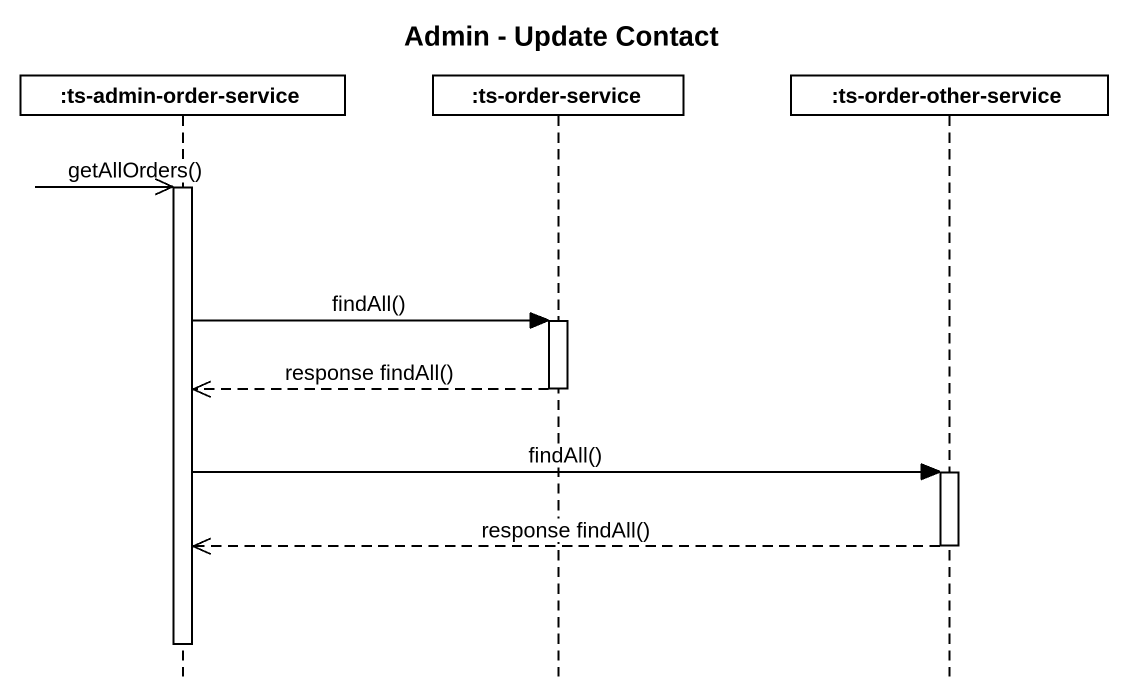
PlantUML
@startuml
title Admin - Update Contact
hide footbox
participant ":ts-admin-order-service" as ts_admin_order_service
participant ":ts-order-service" as ts_order_service
participant ":ts-order-other-service" as ts_order_other_service

ts_admin_order_service ->> ts_admin_order_service : getAllOrders()
activate ts_admin_order_service
ts_admin_order_service -> ts_order_service : findAll()
activate ts_order_service
ts_order_service -->> ts_admin_order_service : response findAll()
deactivate ts_order_service
ts_admin_order_service -> ts_order_other_service : findAll()
activate ts_order_other_service
ts_order_other_service -->> ts_admin_order_service : response findAll()
deactivate ts_order_other_service
deactivate ts_admin_order_service
@enduml
